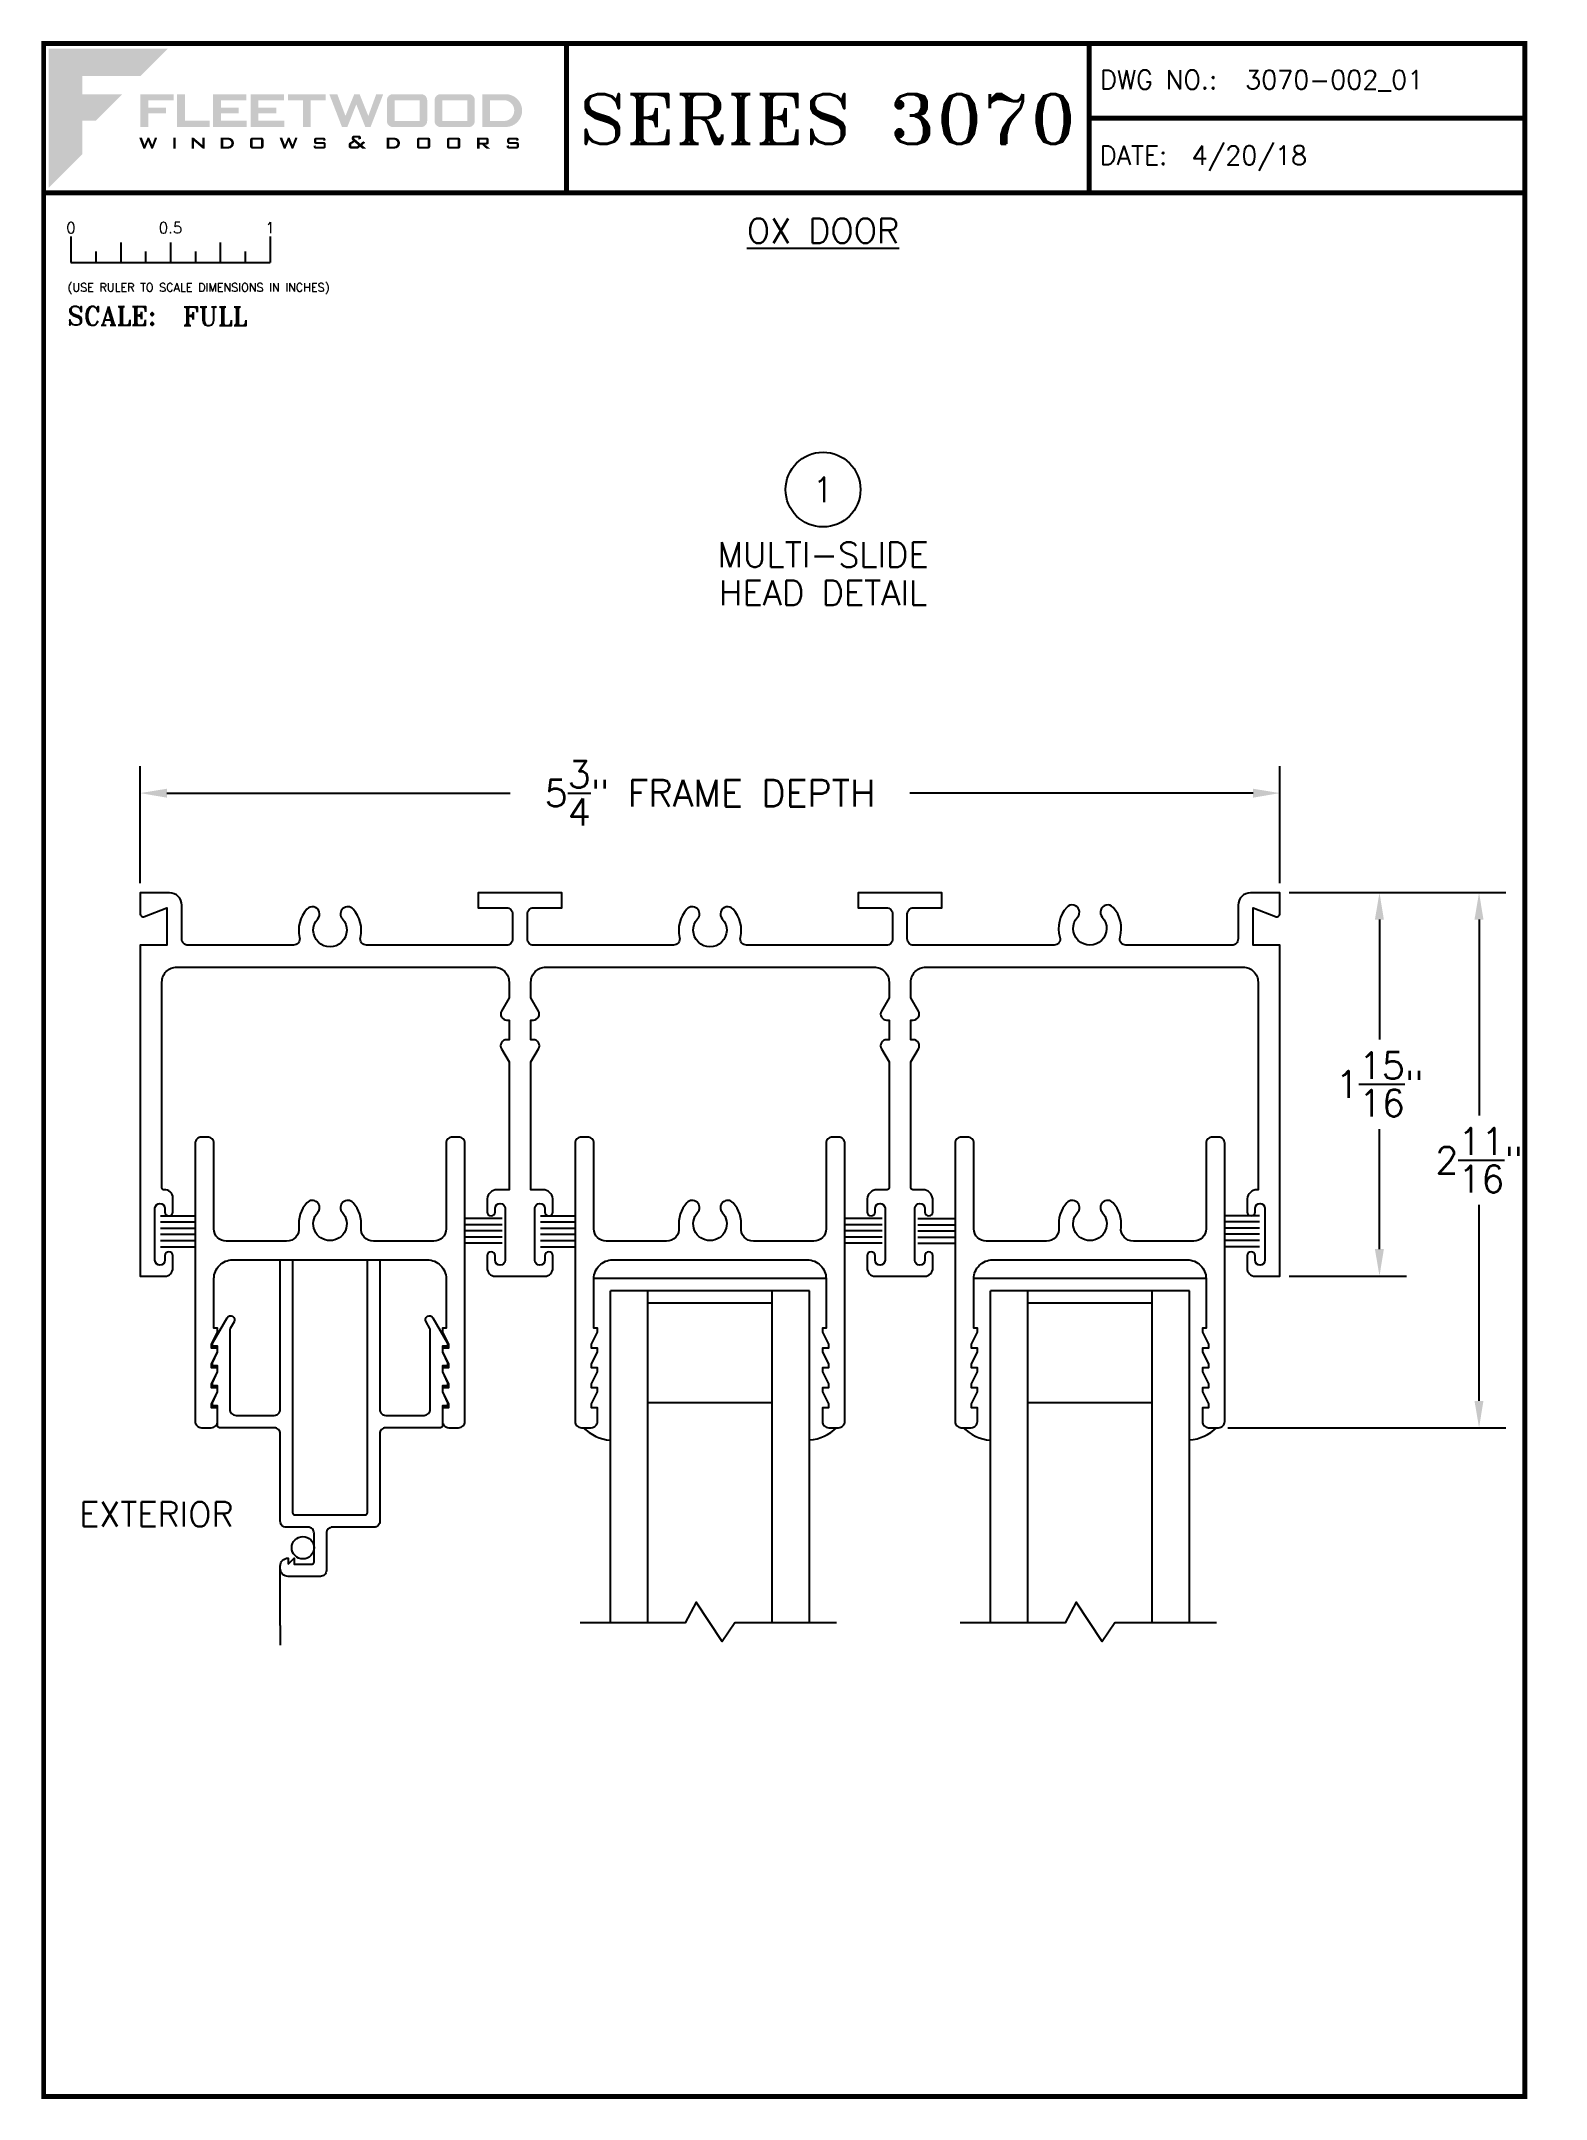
# Paper-space layout 'DETAIL 1' of a CAD drawing. Extents: x 0.3 to 7.9, y 0.1 to 10.4.
# The model-space entities are those that its viewports show. They can reach past a viewport. Long polylines and large blocks are cut down to what shows.
import ezdxf
from ezdxf.enums import TextEntityAlignment as Align

# ---------------------------------------------------------------- set-up
doc = ezdxf.new("R2010")
doc.units = 0
doc.header["$LTSCALE"] = 0.25
doc.header["$MEASUREMENT"] = 0
doc.linetypes.add('HIDDEN', pattern=[0.375, 0.25, -0.125])
doc.layers.get('0').update_dxf_attribs({"linetype": 'CONTINUOUS'})
doc.layers.get('DEFPOINTS').update_dxf_attribs({"color": 1, "linetype": 'CONTINUOUS'})
for name, color, linetype in [('DIM', 7, 'CONTINUOUS'), ('FRAME', 1, 'CONTINUOUS'), ('GLASS-VINYL', 7, 'CONTINUOUS'), ('SASH', 5, 'CONTINUOUS'), ('SEAL', 7, 'CONTINUOUS'), ('TEXT', 7, 'CONTINUOUS')]:
    doc.layers.add(name, color=color, linetype=linetype)
doc.layers.add('VP', color=40, linetype='CONTINUOUS', plot=False)
doc.layers.get('VP').off()
doc.styles.add('ROMANS', font='romans')
doc.styles.add('ROMANT', font='romant')
doc.styles.add('SIMPLEX-094', font='simplex.shx', dxfattribs={"height": 0.094})
doc.styles.get("Standard").update_dxf_attribs({"font": 'simplex.shx'})
doc.dimstyles.new('FULL SCALE', dxfattribs={"dimscale": 0.75, "dimtxt": 0.18, "dimasz": 0.18, "dimexe": 0.18, "dimexo": 0.0625, "dimgap": 0.09, "dimtad": 0, "dimtih": 1, "dimtoh": 1, "dimdec": 4, "dimzin": 0, "dimdsep": 46, "dimlunit": 4, "dimtxsty": 'Standard', "dimcen": 0.09, "dimadec": 0, "dimazin": 0, "dimtfac": 1, "dimtdec": 4, "dimtofl": 0, "dimtmove": 0, "dimatfit": 3, "dimfxl": 0, "dimtolj": 1, "dimtzin": 0, "dimarcsym": 0})

# ---------------------------------------------------------------- blocks, each defined once
blk = doc.blocks.new('*D41')
at = {"layer": 'DEFPOINTS', "color": 0}
for p in [(6.521, 6.672), (0.797, 6.172), (6.521, 6.172)]:
    blk.add_point(p, dxfattribs=at)
at = {"layer": 'TEXT', "color": 0, "lineweight": -2}
for p, q in [((0.797, 6.219), (0.797, 6.807)), ((6.521, 6.219), (6.521, 6.807)), ((0.932, 6.672), (2.656, 6.672)), ((6.386, 6.672), (4.662, 6.672))]:
    blk.add_line(p, q, dxfattribs=at)
at = {"layer": 'TEXT', "color": 0}
for points in [[(0.932, 6.694), (0.932, 6.649), (0.797, 6.672)], [(6.386, 6.694), (6.386, 6.649), (6.521, 6.672)]]:
    blk.add_solid(points, dxfattribs=at)
at = {"layer": 'TEXT', "color": 0, "insert": (3.659, 6.672), "char_height": 0.135, "attachment_point": 5}
blk.add_mtext('\\A1;5{\\H1.000000x;\\S3/4;}" FRAME DEPTH', dxfattribs=at)
blk = doc.blocks.new('*D42')
at = {"layer": 'DEFPOINTS', "color": 0}
for p in [(6.521, 6.172), (6.213, 3.484), (7.521, 3.484)]:
    blk.add_point(p, dxfattribs=at)
at = {"layer": 'TEXT', "color": 0, "lineweight": -2}
for p, q in [((6.568, 6.172), (7.656, 6.172)), ((7.521, 6.037), (7.521, 5.053)), ((7.521, 3.619), (7.521, 4.603)), ((6.26, 3.484), (7.656, 3.484))]:
    blk.add_line(p, q, dxfattribs=at)
at = {"layer": 'TEXT', "color": 0}
for points in [[(7.498, 6.037), (7.543, 6.037), (7.521, 6.172)], [(7.498, 3.619), (7.543, 3.619), (7.521, 3.484)]]:
    blk.add_solid(points, dxfattribs=at)
at = {"layer": 'TEXT', "color": 0, "insert": (7.521, 4.828), "char_height": 0.135, "attachment_point": 5}
blk.add_mtext('\\A1;2{\\H1.000000x;\\S11/16;}"', dxfattribs=at)
blk = doc.blocks.new('Fleetwood_Logo_6-10-15')
h = blk.add_hatch(color=154)
h.dxf.hatch_style = 1
h.paths.add_polyline_path([(0.2526, -0.0017), (0.0019, -0.0017), (0.0019, -0.2942), (0.0725, -0.2236), (0.0725, -0.1535), (0.1007, -0.1535), (0.1567, -0.0976), (0.0725, -0.0976), (0.0725, -0.0596), (0.1946, -0.0596)])
h = blk.add_hatch(color=251)
h.dxf.hatch_style = 1
h.paths.add_polyline_path([(0.2487, -0.1256), (0.2112, -0.1256), (0.2112, -0.1102), (0.2647, -0.1102), (0.2647, -0.0976), (0.1946, -0.0976), (0.1946, -0.1667), (0.2112, -0.1667), (0.2112, -0.1377), (0.2487, -0.1377)])
h = blk.add_hatch(color=251)
h.dxf.hatch_style = 1
h.paths.add_polyline_path([(0.2886, -0.0976), (0.272, -0.0976), (0.272, -0.1667), (0.3401, -0.1667), (0.3401, -0.1535), (0.2886, -0.1535)])
h = blk.add_hatch(color=251)
h.dxf.hatch_style = 1
h.paths.add_polyline_path([(0.4175, -0.0976), (0.3474, -0.0976), (0.3474, -0.1667), (0.4185, -0.1667), (0.4185, -0.1534), (0.364, -0.1534), (0.364, -0.1377), (0.4015, -0.1377), (0.4015, -0.1256), (0.364, -0.1256), (0.364, -0.1102), (0.4175, -0.1102)])
h = blk.add_hatch(color=251)
h.dxf.hatch_style = 1
h.paths.add_polyline_path([(0.4965, -0.0976), (0.4264, -0.0976), (0.4264, -0.1667), (0.4975, -0.1667), (0.4975, -0.1534), (0.443, -0.1534), (0.443, -0.1377), (0.4804, -0.1377), (0.4804, -0.1256), (0.443, -0.1256), (0.443, -0.1102), (0.4965, -0.1102)])
h = blk.add_hatch(color=251)
h.dxf.hatch_style = 1
h.paths.add_polyline_path([(0.5842, -0.0976), (0.5054, -0.0976), (0.5054, -0.1102), (0.5365, -0.1102), (0.5365, -0.1667), (0.5531, -0.1667), (0.5531, -0.1102), (0.5842, -0.1102)])
h = blk.add_hatch(color=251)
h.dxf.hatch_style = 1
h.paths.add_polyline_path([(0.6089, -0.0976), (0.5921, -0.0976), (0.6188, -0.1667), (0.63, -0.1667), (0.6489, -0.1192), (0.6679, -0.1667), (0.6789, -0.1667), (0.7056, -0.0976), (0.6908, -0.0976), (0.6742, -0.1433), (0.6558, -0.0976), (0.6446, -0.0976), (0.6261, -0.1433)])
h = blk.add_hatch(color=251)
h.dxf.hatch_style = 1
h.paths.add_polyline_path([(0.7853, -0.0976), (0.726, -0.0976, 0.414214), (0.7133, -0.1102), (0.7133, -0.154, 0.414214), (0.726, -0.1667), (0.7853, -0.1667, 0.414214), (0.798, -0.154), (0.798, -0.1102, 0.414214)])
h.paths.add_polyline_path([(0.7819, -0.1102), (0.7819, -0.154), (0.7294, -0.154), (0.7294, -0.1102)], flags=16)
h = blk.add_hatch(color=251)
h.dxf.hatch_style = 1
h.paths.add_polyline_path([(0.8856, -0.0976), (0.8262, -0.0976, 0.414214), (0.8136, -0.1102), (0.8136, -0.154, 0.414214), (0.8262, -0.1667), (0.8856, -0.1667, 0.414214), (0.8982, -0.154), (0.8982, -0.1102, 0.414214)])
h.paths.add_polyline_path([(0.8822, -0.1102), (0.8822, -0.154), (0.8296, -0.154), (0.8296, -0.1102)], flags=16)
h = blk.add_hatch(color=251)
h.dxf.hatch_style = 1
h.paths.add_polyline_path([(0.9632, -0.0976), (0.914, -0.0976), (0.914, -0.1667), (0.9632, -0.1667, 1)])
h.paths.add_polyline_path([(0.9301, -0.1102), (0.9593, -0.1102, -1), (0.9593, -0.154), (0.9301, -0.154)], flags=16)
h = blk.add_hatch(color=7)
h.dxf.hatch_style = 1
h.paths.add_polyline_path([(0.2301, -0.1891), (0.2251, -0.1891), (0.2196, -0.2043), (0.2134, -0.1891), (0.2097, -0.1891), (0.2035, -0.2043), (0.1978, -0.1891), (0.1922, -0.1891), (0.2011, -0.2121), (0.2048, -0.2121), (0.2112, -0.1963), (0.2175, -0.2121), (0.2212, -0.2121)])
h = blk.add_hatch(color=7)
h.dxf.hatch_style = 1
h.paths.add_polyline_path([(0.2691, -0.1891), (0.2637, -0.1891), (0.2637, -0.2118), (0.2637, -0.2121), (0.2691, -0.2121)])
h = blk.add_hatch(color=7)
h.dxf.hatch_style = 1
h.paths.add_polyline_path([(0.3077, -0.1964), (0.3259, -0.2121), (0.3298, -0.2121), (0.3298, -0.1891), (0.325, -0.1891), (0.325, -0.2047), (0.3067, -0.1891), (0.3029, -0.1891), (0.3029, -0.2121), (0.3077, -0.2121)])
h = blk.add_hatch(color=7)
h.dxf.hatch_style = 1
h.paths.add_polyline_path([(0.3801, -0.1891), (0.3637, -0.1891), (0.3637, -0.2121), (0.3801, -0.2121, 1)])
h.paths.add_polyline_path([(0.3691, -0.2079), (0.3691, -0.1933), (0.3788, -0.1933, -1), (0.3788, -0.2079)], flags=16)
h = blk.add_hatch(color=7)
h.dxf.hatch_style = 1
h.paths.add_polyline_path([(0.4537, -0.2079), (0.4537, -0.1933, 0.414214), (0.4495, -0.1891), (0.4297, -0.1891, 0.414214), (0.4255, -0.1933), (0.4255, -0.2079, 0.414214), (0.4297, -0.2121), (0.4495, -0.2121, 0.414214)])
h.paths.add_polyline_path([(0.4308, -0.2079), (0.4308, -0.1933), (0.4484, -0.1933), (0.4484, -0.2079)], flags=16)
h = blk.add_hatch(color=7)
h.dxf.hatch_style = 1
h.paths.add_polyline_path([(0.5253, -0.1891), (0.5203, -0.1891), (0.5148, -0.2043), (0.5087, -0.1891), (0.5049, -0.1891), (0.4988, -0.2043), (0.493, -0.1891), (0.4874, -0.1891), (0.4963, -0.2121), (0.5001, -0.2121), (0.5064, -0.1963), (0.5127, -0.2121), (0.5164, -0.2121)])
h = blk.add_hatch(color=7)
h.dxf.hatch_style = 1
h.paths.add_polyline_path([(0.5801, -0.1891), (0.5643, -0.1891, 0.414214), (0.56, -0.1933), (0.56, -0.1981, 0.414214), (0.5643, -0.2024), (0.58, -0.2024), (0.58, -0.2078), (0.5637, -0.2078), (0.5637, -0.2052), (0.5591, -0.2062), (0.5591, -0.2078, 0.414214), (0.5634, -0.2121), (0.5805, -0.2121, 0.414214), (0.5848, -0.2078), (0.5848, -0.2024, 0.414214), (0.5805, -0.1982), (0.5648, -0.1982), (0.5648, -0.193), (0.5798, -0.193), (0.5798, -0.1958), (0.5843, -0.1948), (0.5843, -0.1933, 0.414214)])
h = blk.add_hatch(color=7)
h.dxf.hatch_style = 1
h.paths.add_polyline_path([(0.645, -0.1913, -0.222262), (0.6447, -0.1906), (0.6447, -0.1892), (0.6535, -0.1892), (0.6535, -0.193), (0.6587, -0.1918), (0.6587, -0.189, 0.414214), (0.6544, -0.1847), (0.6437, -0.1847, 0.414214), (0.6394, -0.189), (0.6394, -0.1922, 0.222262), (0.6407, -0.1948), (0.6415, -0.1955), (0.6345, -0.1998, 0.260684), (0.6329, -0.2027), (0.6329, -0.2078, 0.414214), (0.6372, -0.2121), (0.6514, -0.2121, 0.17577), (0.6536, -0.2113), (0.657, -0.2085), (0.6614, -0.2121), (0.6699, -0.2121), (0.6613, -0.2049), (0.6676, -0.1997), (0.6637, -0.1964), (0.6574, -0.2017)])
h.paths.add_polyline_path([(0.6532, -0.2052), (0.6509, -0.2072, -0.17577), (0.6502, -0.2074), (0.6382, -0.2074), (0.6382, -0.2033, -0.260684), (0.6387, -0.2025), (0.6451, -0.1985)], flags=16)
h = blk.add_hatch(color=7)
h.dxf.hatch_style = 1
h.paths.add_polyline_path([(0.7294, -0.1891), (0.713, -0.1891), (0.713, -0.2121), (0.7294, -0.2121, 1)])
h.paths.add_polyline_path([(0.7184, -0.2079), (0.7184, -0.1933), (0.7281, -0.1933, -1), (0.7281, -0.2079)], flags=16)
h = blk.add_hatch(color=7)
h.dxf.hatch_style = 1
h.paths.add_polyline_path([(0.8045, -0.2079), (0.8045, -0.1933, 0.414214), (0.8003, -0.1891), (0.7805, -0.1891, 0.414214), (0.7763, -0.1933), (0.7763, -0.2079, 0.414214), (0.7805, -0.2121), (0.8003, -0.2121, 0.414214)])
h.paths.add_polyline_path([(0.7816, -0.2079), (0.7816, -0.1933), (0.7992, -0.1933), (0.7992, -0.2079)], flags=16)
h = blk.add_hatch(color=7)
h.dxf.hatch_style = 1
h.paths.add_polyline_path([(0.8678, -0.2079), (0.8678, -0.1933, 0.414214), (0.8636, -0.1891), (0.8438, -0.1891, 0.414214), (0.8396, -0.1933), (0.8396, -0.2079, 0.414214), (0.8438, -0.2121), (0.8636, -0.2121, 0.414214)])
h.paths.add_polyline_path([(0.8449, -0.2079), (0.8449, -0.1933), (0.8624, -0.1933), (0.8624, -0.2079)], flags=16)
h = blk.add_hatch(color=7)
h.dxf.hatch_style = 1
h.paths.add_polyline_path([(0.9277, -0.1993), (0.9277, -0.1933, 0.414214), (0.9235, -0.1891), (0.9028, -0.1891), (0.9028, -0.2121), (0.9082, -0.2121), (0.9082, -0.2035), (0.9131, -0.2035), (0.9224, -0.2121), (0.9303, -0.2121), (0.9197, -0.2035), (0.9235, -0.2035, 0.414214)])
h.paths.add_polyline_path([(0.9082, -0.1993), (0.9082, -0.1933), (0.9214, -0.1933, -0.414214), (0.9224, -0.1943), (0.9224, -0.1983, -0.414214), (0.9214, -0.1993)], flags=16)
h = blk.add_hatch(color=7)
h.dxf.hatch_style = 1
h.paths.add_polyline_path([(0.9867, -0.1982), (0.971, -0.1982), (0.971, -0.193), (0.9859, -0.193), (0.9859, -0.1958), (0.9905, -0.1948), (0.9905, -0.1933, 0.414214), (0.9863, -0.1891), (0.9705, -0.1891, 0.414214), (0.9662, -0.1933), (0.9662, -0.1981, 0.414214), (0.9705, -0.2024), (0.9862, -0.2024), (0.9862, -0.2078), (0.9699, -0.2078), (0.9699, -0.2052), (0.9653, -0.2062), (0.9653, -0.2078, 0.414214), (0.9696, -0.2121), (0.9867, -0.2121, 0.414214), (0.991, -0.2078), (0.991, -0.2024, 0.414214)])
blk = doc.blocks.new('A-SIZE_P')
at = {"const_width": 0.025}
blk.add_lwpolyline([(0.313, 0.125), (7.751, 0.125), (7.751, 10.437), (0.313, 10.437)], close=True, dxfattribs=at)
for points in [[(2.938, 10.437), (2.938, 9.687)], [(5.563, 10.437), (5.563, 9.687)], [(5.563, 10.062), (7.751, 10.062)], [(0.313, 9.687), (7.751, 9.687)]]:
    blk.add_lwpolyline(points, dxfattribs=at)
at = {"xscale": 2.387023416083395, "yscale": 2.387023416083395, "zscale": 2.387023416083395}
blk.add_blockref('Fleetwood_Logo_6-10-15', (0.334, 10.416), dxfattribs=at)
for s, style, p in [('DWG NO.:', 'SIMPLEX-094', (5.617, 10.209)), ('DATE:', 'SIMPLEX-094', (5.616, 9.829)), ('SCALE:', 'ROMANT', (0.433, 9.022))]:
    blk.add_text(s, height=0.094, dxfattribs=dict(style=style)).set_placement(p)
for tag, p, style in [('DWG_NO', (6.346, 10.209), 'SIMPLEX-094'), ('DATE', (6.077, 9.829), 'SIMPLEX-094'), ('SCALE', (1.011, 9.02), 'ROMANT')]:
    blk.add_attdef(tag, p, '', height=0.094, dxfattribs=dict(style=style))
for tag, height, style, width, p, p2 in [('DWG_NO_F', 0.094, 'SIMPLEX-094', 1.745692, (6.347, 10.209), (7.683, 10.209)), ('PRODUCT', 0.25, 'ROMANT', 1.390728, (3.001, 9.934), (5.5, 9.934))]:
    blk.add_attdef(tag, text='', height=height, dxfattribs=dict(style=style, width=width)).set_placement(p, p2, align=Align.FIT)
blk = doc.blocks.new('Full')
for p, q in [((0.137, -0.219), (0.137, -0.35)), ((0.262, -0.294), (0.262, -0.35)), ((0.387, -0.249), (0.387, -0.35)), ((0.512, -0.294), (0.512, -0.35)), ((0.637, -0.249), (0.637, -0.35)), ((0.762, -0.294), (0.762, -0.35)), ((0.887, -0.249), (0.887, -0.35)), ((1.012, -0.294), (1.012, -0.35)), ((1.137, -0.219), (1.137, -0.35)), ((0.137, -0.35), (1.137, -0.35))]:
    blk.add_line(p, q)
for s, p in [('0', (0.137, -0.219)), ('0.5', (0.637, -0.219)), ('1', (1.137, -0.219))]:
    blk.add_text(s, height=0.055).set_placement(p, align=Align.BOTTOM_CENTER)
at = {"style": 'ROMANS'}
blk.add_text('(USE RULER TO SCALE DIMENSIONS IN INCHES)', height=0.04115, dxfattribs=at).set_placement((0.12, -0.495))
blk = doc.blocks.new('*D73')
at = {"layer": 'DEFPOINTS', "color": 0}
for p in [(6.521, 6.172), (6.521, 4.246), (7.021, 4.246)]:
    blk.add_point(p, dxfattribs=at)
at = {"layer": 'DIM', "color": 0, "lineweight": -2}
for p, q in [((6.568, 6.172), (7.156, 6.172)), ((7.021, 6.037), (7.021, 5.434)), ((7.021, 4.381), (7.021, 4.984)), ((6.568, 4.246), (7.156, 4.246))]:
    blk.add_line(p, q, dxfattribs=at)
at = {"layer": 'DIM', "color": 0}
for points in [[(6.998, 6.037), (7.043, 6.037), (7.021, 6.172)], [(6.998, 4.381), (7.043, 4.381), (7.021, 4.246)]]:
    blk.add_solid(points, dxfattribs=at)
at = {"layer": 'DIM', "color": 0, "insert": (7.021, 5.209), "char_height": 0.135, "attachment_point": 5}
blk.add_mtext('\\A1;1{\\H1.000000x;\\S15/16;}"', dxfattribs=at)
blk = doc.blocks.new('sectball')
blk.add_circle((0, 0), 0.125)
blk.add_attdef('NO', text='', height=0.062).set_placement((0, 0), align=Align.MIDDLE_CENTER)
for tag, p in [('LINE1', (0, -0.2588)), ('LINE2', (0, -0.3864)), ('LINE3', (0, -0.5214))]:
    blk.add_attdef(tag, text='', height=0.078).set_placement(p, align=Align.CENTER)
blk = doc.blocks.new('3 TRACK HEAD')
blk.add_lwpolyline([(2.033, -0.729), (2.033, -0.752, -1), (1.983, -0.752), (1.983, -0.491, -1), (2.033, -0.491), (2.033, -0.509, 1), (2.073, -0.509), (2.073, -0.452, 0.348676), (2.033, -0.398), (1.963, -0.398), (1.963, 0.245), (2.001, 0.31, 0.57735), (1.975, 0.356), (1.963, 0.356), (1.963, 0.455), (1.975, 0.455, 0.57735), (2.001, 0.5), (1.963, 0.566), (1.963, 0.646, -0.414214), (2.038, 0.721), (3.686, 0.721, -0.414214), (3.761, 0.646), (3.761, 0.566), (3.723, 0.5, 0.57735), (3.749, 0.455), (3.761, 0.455), (3.761, 0.356), (3.749, 0.356, 0.57735), (3.723, 0.31), (3.761, 0.245), (3.761, -0.388, -0.414214), (3.751, -0.398), (3.691, -0.398, 0.348676), (3.651, -0.452), (3.651, -0.509, 1), (3.691, -0.509), (3.691, -0.491, -1), (3.741, -0.491), (3.741, -0.752, -1), (3.691, -0.752), (3.691, -0.729, 1), (3.651, -0.729), (3.651, -0.791, 0.414214), (3.691, -0.832), (3.816, -0.832), (3.941, -0.832, 0.414214), (3.981, -0.791), (3.981, -0.729, 1), (3.941, -0.729), (3.941, -0.752, -1), (3.891, -0.752), (3.891, -0.491, -1), (3.941, -0.491), (3.941, -0.509, 1), (3.981, -0.509), (3.981, -0.452, 0.348676), (3.941, -0.398), (3.881, -0.398, -0.414214), (3.871, -0.388), (3.871, 0.245), (3.909, 0.31, 0.57735), (3.883, 0.356), (3.871, 0.356), (3.871, 0.455), (3.883, 0.455, 0.57735), (3.909, 0.5), (3.871, 0.566), (3.871, 0.646, -0.414214), (3.946, 0.721), (5.539, 0.721, -0.414214), (5.614, 0.646), (5.614, -0.398), (5.599, -0.398, 0.348676), (5.559, -0.452), (5.559, -0.509, 1), (5.599, -0.509), (5.599, -0.491, -1), (5.649, -0.491), (5.649, -0.752, -1), (5.599, -0.752), (5.599, -0.729, 1), (5.559, -0.729), (5.559, -0.791, 0.414214), (5.599, -0.832), (5.724, -0.832), (5.724, 0.831), (5.589, 0.831), (5.589, 1.019), (5.702, 0.975, 0.528549), (5.724, 0.99), (5.724, 1.094), (5.576, 1.094, 0.414214), (5.514, 1.032), (5.514, 0.862, -0.414214), (5.483, 0.831), (4.95, 0.831, -0.500624), (4.921, 0.871, 0.262076), (4.886, 1.021, 1), (4.832, 0.972, -2.265582), (4.708, 0.972, 1), (4.654, 1.021, 0.262076), (4.619, 0.871, -0.500624), (4.59, 0.831), (3.884, 0.831, -0.414214), (3.853, 0.862), (3.853, 0.988, -0.414214), (3.884, 1.019), (4.026, 1.019), (4.026, 1.094), (3.606, 1.094), (3.606, 1.019), (3.748, 1.019, -0.414214), (3.779, 0.988), (3.779, 0.862, -0.414214), (3.748, 0.831), (3.045, 0.831, -0.485225), (3.015, 0.87, 0.248879), (2.978, 1.012, 1), (2.924, 0.963, -2.265582), (2.8, 0.963, 1), (2.746, 1.012, 0.248879), (2.709, 0.87, -0.485225), (2.679, 0.831), (1.976, 0.831, -0.414214), (1.945, 0.862), (1.945, 0.988, -0.414214), (1.976, 1.019), (2.118, 1.019), (2.118, 1.094), (1.698, 1.094), (1.698, 1.019), (1.84, 1.019, -0.414214), (1.871, 0.988), (1.871, 0.862, -0.414214), (1.84, 0.831), (1.137, 0.831, -0.485225), (1.107, 0.87, 0.248879), (1.07, 1.012, 1), (1.016, 0.963, -2.265582), (0.892, 0.963, 1), (0.838, 1.012, 0.248879), (0.801, 0.87, -0.485225), (0.771, 0.831), (0.241, 0.831, -0.414214), (0.21, 0.862), (0.21, 1.032, 0.414214), (0.148, 1.094), (0, 1.094), (0, 0.99, 0.528549), (0.022, 0.975), (0.135, 1.019), (0.135, 0.831), (0, 0.831), (0, -0.832), (0.125, -0.832, 0.414214), (0.165, -0.791), (0.165, -0.729, 1), (0.125, -0.729), (0.125, -0.752, -1), (0.075, -0.752), (0.075, -0.491, -1), (0.125, -0.491), (0.125, -0.509, 1), (0.165, -0.509), (0.165, -0.438, 0.443866), (0.121, -0.398, -0.443866), (0.11, -0.388), (0.11, 0.646, -0.414214), (0.185, 0.721), (1.778, 0.721, -0.414214), (1.853, 0.646), (1.853, 0.566), (1.815, 0.5, 0.57735), (1.841, 0.455), (1.853, 0.455), (1.853, 0.356), (1.841, 0.356, 0.57735), (1.815, 0.31), (1.853, 0.245), (1.853, -0.398), (1.783, -0.398, 0.348676), (1.743, -0.452), (1.743, -0.509, 1), (1.783, -0.509), (1.783, -0.491, -1), (1.833, -0.491), (1.833, -0.752, -1), (1.783, -0.752), (1.783, -0.729, 1), (1.743, -0.729), (1.743, -0.791, 0.414214), (1.783, -0.832), (1.908, -0.832), (2.033, -0.832, 0.414214), (2.073, -0.791), (2.073, -0.729, 1)], format="xyb", close=True)
blk = doc.blocks.new('3004 STD TOP-RAIL')
at = {"color": 5}
blk.add_lwpolyline([(-0.116, 0.106), (-0.116, 0.106, 0.216769), (-0.156, -0.018, -0.448133), (-0.218, -0.087), (-0.521, -0.087, -0.414214), (-0.583, -0.025), (-0.583, 0.405, 0.414214), (-0.614, 0.436), (-0.646, 0.436, 0.414214), (-0.677, 0.405), (-0.677, -0.993, 0.414214), (-0.646, -1.024), (-0.596, -1.024, 0.414214), (-0.565, -0.993), (-0.565, -0.924), (-0.595, -0.924), (-0.595, -0.904), (-0.565, -0.844), (-0.565, -0.824), (-0.595, -0.824), (-0.595, -0.804), (-0.565, -0.744), (-0.565, -0.724), (-0.595, -0.724), (-0.595, -0.704), (-0.565, -0.644), (-0.565, -0.624), (-0.595, -0.624), (-0.595, -0.604), (-0.565, -0.544), (-0.565, -0.524), (-0.583, -0.524), (-0.583, -0.275, -0.414214), (-0.489, -0.181), (0, -0.181), (0.489, -0.181, -0.414214), (0.583, -0.275), (0.583, -0.524), (0.565, -0.524), (0.565, -0.544), (0.595, -0.604), (0.595, -0.624), (0.565, -0.624), (0.565, -0.644), (0.595, -0.704), (0.595, -0.724), (0.565, -0.724), (0.565, -0.744), (0.595, -0.804), (0.595, -0.824), (0.565, -0.824), (0.565, -0.844), (0.595, -0.904), (0.595, -0.924), (0.565, -0.924), (0.565, -0.993, 0.414214), (0.596, -1.024), (0.646, -1.024, 0.414214), (0.677, -0.993), (0.677, 0.405, 0.414214), (0.646, 0.436), (0.614, 0.436, 0.414214), (0.583, 0.405), (0.583, -0.025, -0.414214), (0.521, -0.087), (0.218, -0.087, -0.448133), (0.156, -0.018, 0.216769), (0.116, 0.106, 0.999998), (0.062, 0.057, -0.651692), (0, -0.084, -0.651692), (-0.062, 0.057, 0.999998), (-0.116, 0.106), (-0.116, 0.106)], format="xyb", dxfattribs=at)
blk = doc.blocks.new('3766 SCREEN ADAPTER')
blk.add_line((0.25, 1.836), (0.25, 1.544))
blk.add_lwpolyline([(0.21, 1.528), (0.18, 1.498), (0.18, 1.528), (0.09, 1.528, 0.414214), (0.08, 1.518), (0.08, 1.373, 0.414214), (0.11, 1.343), (0.22, 1.343, -0.414214), (0.25, 1.313), (0.25, 0.873, 0.414214), (0.28, 0.843), (0.555, 0.843, -0.414214), (0.565, 0.833), (0.565, 0.733), (0.59, 0.733), (0.59, 0.718), (0.565, 0.663), (0.565, 0.633), (0.59, 0.633), (0.59, 0.618), (0.565, 0.563), (0.565, 0.533), (0.59, 0.533), (0.59, 0.518), (0.565, 0.463), (0.565, 0.433), (0.59, 0.433), (0.59, 0.418), (0.517, 0.291, -1), (0.482, 0.311), (0.502, 0.345, 0.131652), (0.503, 0.35), (0.503, 0.75, 0.414214), (0.472, 0.781), (0.28, 0.781, 0.414214), (0.25, 0.751), (0.25, 0), (0.188, 0), (0.188, 1.271, 0.414214), (0.178, 1.281), (-0.178, 1.281, 0.414214), (-0.188, 1.271), (-0.188, 0), (-0.25, 0), (-0.25, 0.751, 0.414214), (-0.28, 0.781), (-0.472, 0.781, 0.414214), (-0.503, 0.75), (-0.503, 0.35, 0.131652), (-0.502, 0.345), (-0.482, 0.311, -1), (-0.517, 0.291), (-0.59, 0.418), (-0.59, 0.433), (-0.565, 0.433), (-0.565, 0.463), (-0.59, 0.518), (-0.59, 0.533), (-0.565, 0.533), (-0.565, 0.563), (-0.59, 0.618), (-0.59, 0.633), (-0.565, 0.633), (-0.565, 0.663), (-0.59, 0.718), (-0.59, 0.733), (-0.565, 0.733), (-0.565, 0.833, -0.414214), (-0.555, 0.843), (-0.28, 0.843, 0.414214), (-0.25, 0.873), (-0.25, 1.313, -0.414214), (-0.22, 1.343), (-0.012, 1.343, 0.414214), (0.018, 1.373), (0.018, 1.56, -0.414214), (0.048, 1.59), (0.21, 1.59, -0.414214), (0.25, 1.55), (0.25, 1.538, -0.414214), (0.21, 1.498)], format="xyb", close=True)
blk.add_circle((0.136, 1.446), 0.0563)

msp = doc.modelspace()

# ---------------------------------------------------------------- linework, layer by layer
at = {"layer": 'GLASS-VINYL'}
for p, q in [((3.913871, 53.700388), (2.747871, 53.700388)), ((5.821871, 53.700388), (4.655871, 53.700388)), ((2.830835, 51.969373), (2.830835, 53.638388)), ((3.830835, 53.638388), (2.830835, 53.638388)), ((3.018335, 51.969373), (3.018335, 53.638388)), ((3.643335, 53.576388), (3.018335, 53.576388)), ((3.643335, 51.969373), (3.643335, 53.638388)), ((3.830835, 51.969373), (3.830835, 53.638388)), ((4.738835, 51.969373), (4.738835, 53.638388)), ((5.738835, 53.638388), (4.738835, 53.638388)), ((4.926335, 51.969373), (4.926335, 53.638388)), ((5.551335, 53.576388), (4.926335, 53.576388)), ((5.551335, 51.969373), (5.551335, 53.638388)), ((5.738835, 51.969373), (5.738835, 53.638388)), ((3.643335, 53.075388), (3.018335, 53.075388)), ((5.551335, 53.075388), (4.926335, 53.075388)), ((3.205871, 51.709811), (3.261683, 51.814077)), ((3.261683, 51.814077), (3.392196, 51.61755)), ((5.113871, 51.709811), (5.169683, 51.814077)), ((5.169683, 51.814077), (5.300196, 51.61755))]:
    msp.add_line(p, q, dxfattribs=at)
for points in [[(3.966221, 51.969873), (3.455871, 51.969873), (3.392196, 51.877611), (3.261683, 52.074139), (3.205871, 51.969873), (2.679353, 51.969873)], [(5.874221, 51.969873), (5.363871, 51.969873), (5.300196, 51.877611), (5.169683, 52.074139), (5.113871, 51.969873), (4.587353, 51.969873)]]:
    msp.add_lwpolyline(points, dxfattribs=at)
for centre, start, end in [((2.849186, 53.105291), 224.9356275, 265.1822569), ((3.814525, 53.107393), 274.2807547, 314.2526423), ((4.757186, 53.105291), 224.9356275, 265.1822569), ((5.722525, 53.107393), 274.2807547, 314.2526423)]:
    msp.add_arc(centre, 0.2185, start, end, dxfattribs=at)
at = {"layer": 'SASH', "linetype": 'HIDDEN'}
msp.add_line((1.172862, 51.957569), (1.172862, 50.442121), dxfattribs=at)
at = {"layer": 'SEAL'}
for p, q in [((0.571672, 54.01524), (0.745871, 54.01524)), ((0.571672, 53.98424), (0.745871, 53.98424)), ((2.287418, 54.001753), (2.099871, 54.001753)), ((2.287418, 53.970753), (2.099871, 53.970753)), ((2.479672, 54.01524), (2.653871, 54.01524)), ((2.479672, 53.98424), (2.653871, 53.98424)), ((4.195418, 54.001753), (4.007871, 54.001753)), ((4.195418, 53.970753), (4.007871, 53.970753)), ((4.374324, 54.001753), (4.561871, 54.001753)), ((4.374324, 53.970753), (4.561871, 53.970753)), ((6.09007, 54.01524), (5.915871, 54.01524)), ((6.09007, 53.98424), (5.915871, 53.98424)), ((0.571672, 53.95324), (0.745871, 53.95324)), ((0.571672, 53.92224), (0.745871, 53.92224)), ((0.571672, 53.89124), (0.745871, 53.89124)), ((0.571672, 53.86024), (0.745871, 53.86024)), ((2.287418, 53.939753), (2.099871, 53.939753)), ((2.287418, 53.908753), (2.099871, 53.908753)), ((2.287418, 53.877753), (2.099871, 53.877753)), ((2.479672, 53.95324), (2.653871, 53.95324)), ((2.479672, 53.92224), (2.653871, 53.92224)), ((2.479672, 53.89124), (2.653871, 53.89124)), ((2.479672, 53.86024), (2.653871, 53.86024)), ((4.195418, 53.939753), (4.007871, 53.939753)), ((4.195418, 53.908753), (4.007871, 53.908753)), ((4.195418, 53.877753), (4.007871, 53.877753)), ((4.374324, 53.939753), (4.561871, 53.939753)), ((4.374324, 53.908753), (4.561871, 53.908753)), ((4.374324, 53.877753), (4.561871, 53.877753)), ((6.09007, 53.95324), (5.915871, 53.95324)), ((6.09007, 53.92224), (5.915871, 53.92224)), ((6.09007, 53.89124), (5.915871, 53.89124)), ((6.09007, 53.86024), (5.915871, 53.86024))]:
    msp.add_line(p, q, dxfattribs=at)

# ---------------------------------------------------------------- block references
for p in [(1.422871, 53.974888), (3.330871, 53.974888), (5.238871, 53.974888)]:
    msp.add_blockref('3004 STD TOP-RAIL', p)
at = {"layer": 'FRAME'}
msp.add_blockref('3 TRACK HEAD', (0.468871, 54.543888), dxfattribs=at)
at = {"layer": 'SASH', "rotation": 180}
msp.add_blockref('3766 SCREEN ADAPTER', (1.422871, 53.793888), dxfattribs=at)

psp = doc.layouts.new('DETAIL 1')

# ---------------------------------------------------------------- block references
at = {"layer": 'DIM'}
ref = psp.add_blockref('A-SIZE_P', (0, 0), dxfattribs=at)
ref.add_attrib('DATE', '4/20/18', (6.07741, 9.82884), dxfattribs={"layer": '0', "height": 0.094, "style": 'SIMPLEX-094'})
ref.add_attrib('SCALE', 'FULL', (1.01101, 9.02035), dxfattribs={"layer": '0', "height": 0.094, "style": 'ROMANT'})
ref.add_attrib('PRODUCT', 'SERIES 3070', dxfattribs={"layer": '0', "height": 0.25, "style": 'ROMANT', "width": 0.981308}).set_placement((3.0005, 9.93352), (5.5005, 9.93352), align=Align.FIT)
ref.add_attrib('DWG_NO', '3070-002_01', (6.34634, 10.20879), dxfattribs={"layer": '0', "height": 0.094, "style": 'SIMPLEX-094'})
psp.add_blockref('Full', (0.313, 9.687), dxfattribs=at)
at = {"layer": 'TEXT'}
ref = psp.add_blockref('sectball', (4.2269, 8.19681), dxfattribs=dict(at, xscale=1.503999999999998, yscale=1.503999999999998, zscale=1.503999999999998))
ref.add_attrib('NO', '1', dxfattribs={"layer": '0', "height": 0.125}).set_placement((4.2269, 8.19681), align=Align.MIDDLE_CENTER)
ref.add_attrib('LINE1', 'MULTI-SLIDE', dxfattribs={"layer": '0', "height": 0.125}).set_placement((4.2269, 7.80753), align=Align.CENTER)
ref.add_attrib('LINE2', 'HEAD DETAIL', dxfattribs={"layer": '0', "height": 0.125}).set_placement((4.2269, 7.61571), align=Align.CENTER)

# ---------------------------------------------------------------- texts
psp.add_text('EXTERIOR', height=0.124, dxfattribs=at).set_placement((0.87926, 2.98751), align=Align.CENTER)
at = {"layer": 'TEXT', "insert": (4.2269, 9.49695), "char_height": 0.124, "width": 1.2194, "attachment_point": 5}
psp.add_mtext('{\\LOX DOOR}', dxfattribs=at)

# ---------------------------------------------------------------- dimensions: what is measured, and where the dimension line sits
at = {"layer": 'DIM'}
dim = psp.add_linear_dim(base=(7.02098, 4.24563), p1=(6.52098, 6.17163), p2=(6.52098, 4.24563), angle=90, dimstyle='FULL SCALE', dxfattribs=at)
dim.commit()
dim.dimension.update_dxf_attribs({"geometry": '*D73', "text_midpoint": (7.02098, 5.20863)})
at = {"layer": 'TEXT'}
dim = psp.add_linear_dim(base=(6.52098, 6.67163), p1=(0.79698, 6.17163), p2=(6.52098, 6.17163), text='<> FRAME DEPTH', dimstyle='FULL SCALE', dxfattribs=at)
dim.commit()
dim.dimension.update_dxf_attribs({"geometry": '*D41', "text_midpoint": (3.65898, 6.67163)})
dim = psp.add_linear_dim(base=(7.52098, 3.48413), p1=(6.52098, 6.17163), p2=(6.21298, 3.48413), angle=90, dimstyle='FULL SCALE', dxfattribs=at)
dim.commit()
dim.dimension.update_dxf_attribs({"geometry": '*D42', "text_midpoint": (7.52098, 4.82788)})

# ---------------------------------------------------------------- viewports
at = {"layer": 'VP'}
psp.add_viewport(center=(3.59419, 4.81484), size=(5.99153, 4.9309124), view_center_point=(3.266082, 54.281596), view_height=4.93091269, dxfattribs=at)

doc.saveas('drawing.dxf')
